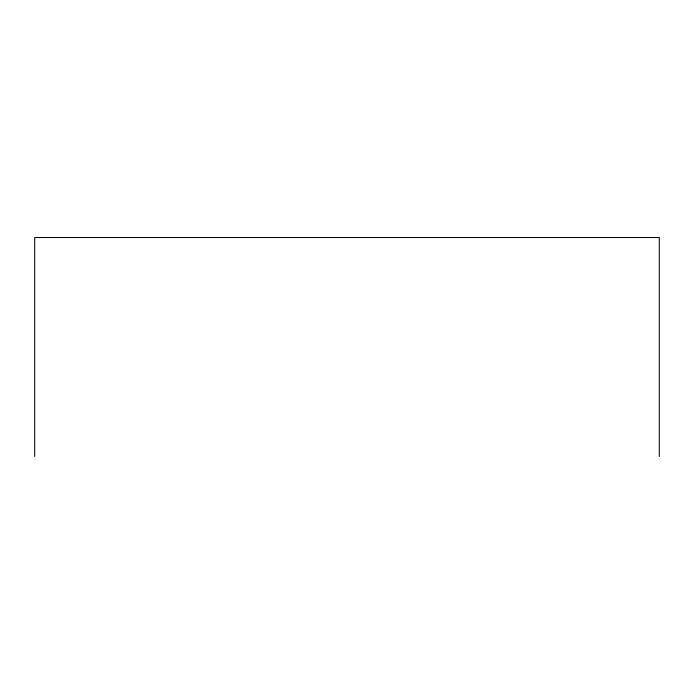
<?xml version="1.0" encoding="UTF-8"?>
<svg xmlns="http://www.w3.org/2000/svg" width="694" height="694" viewBox="0 0 694 694"><rect width="100%" height="100%" fill="white"/><g stroke="black" fill="none" stroke-linecap="round" stroke-linejoin="round"><path stroke-width="1.04" d="M659.3 456.487L659.3 237.513L34.7 237.513L34.7 456.487"/></g></svg>
